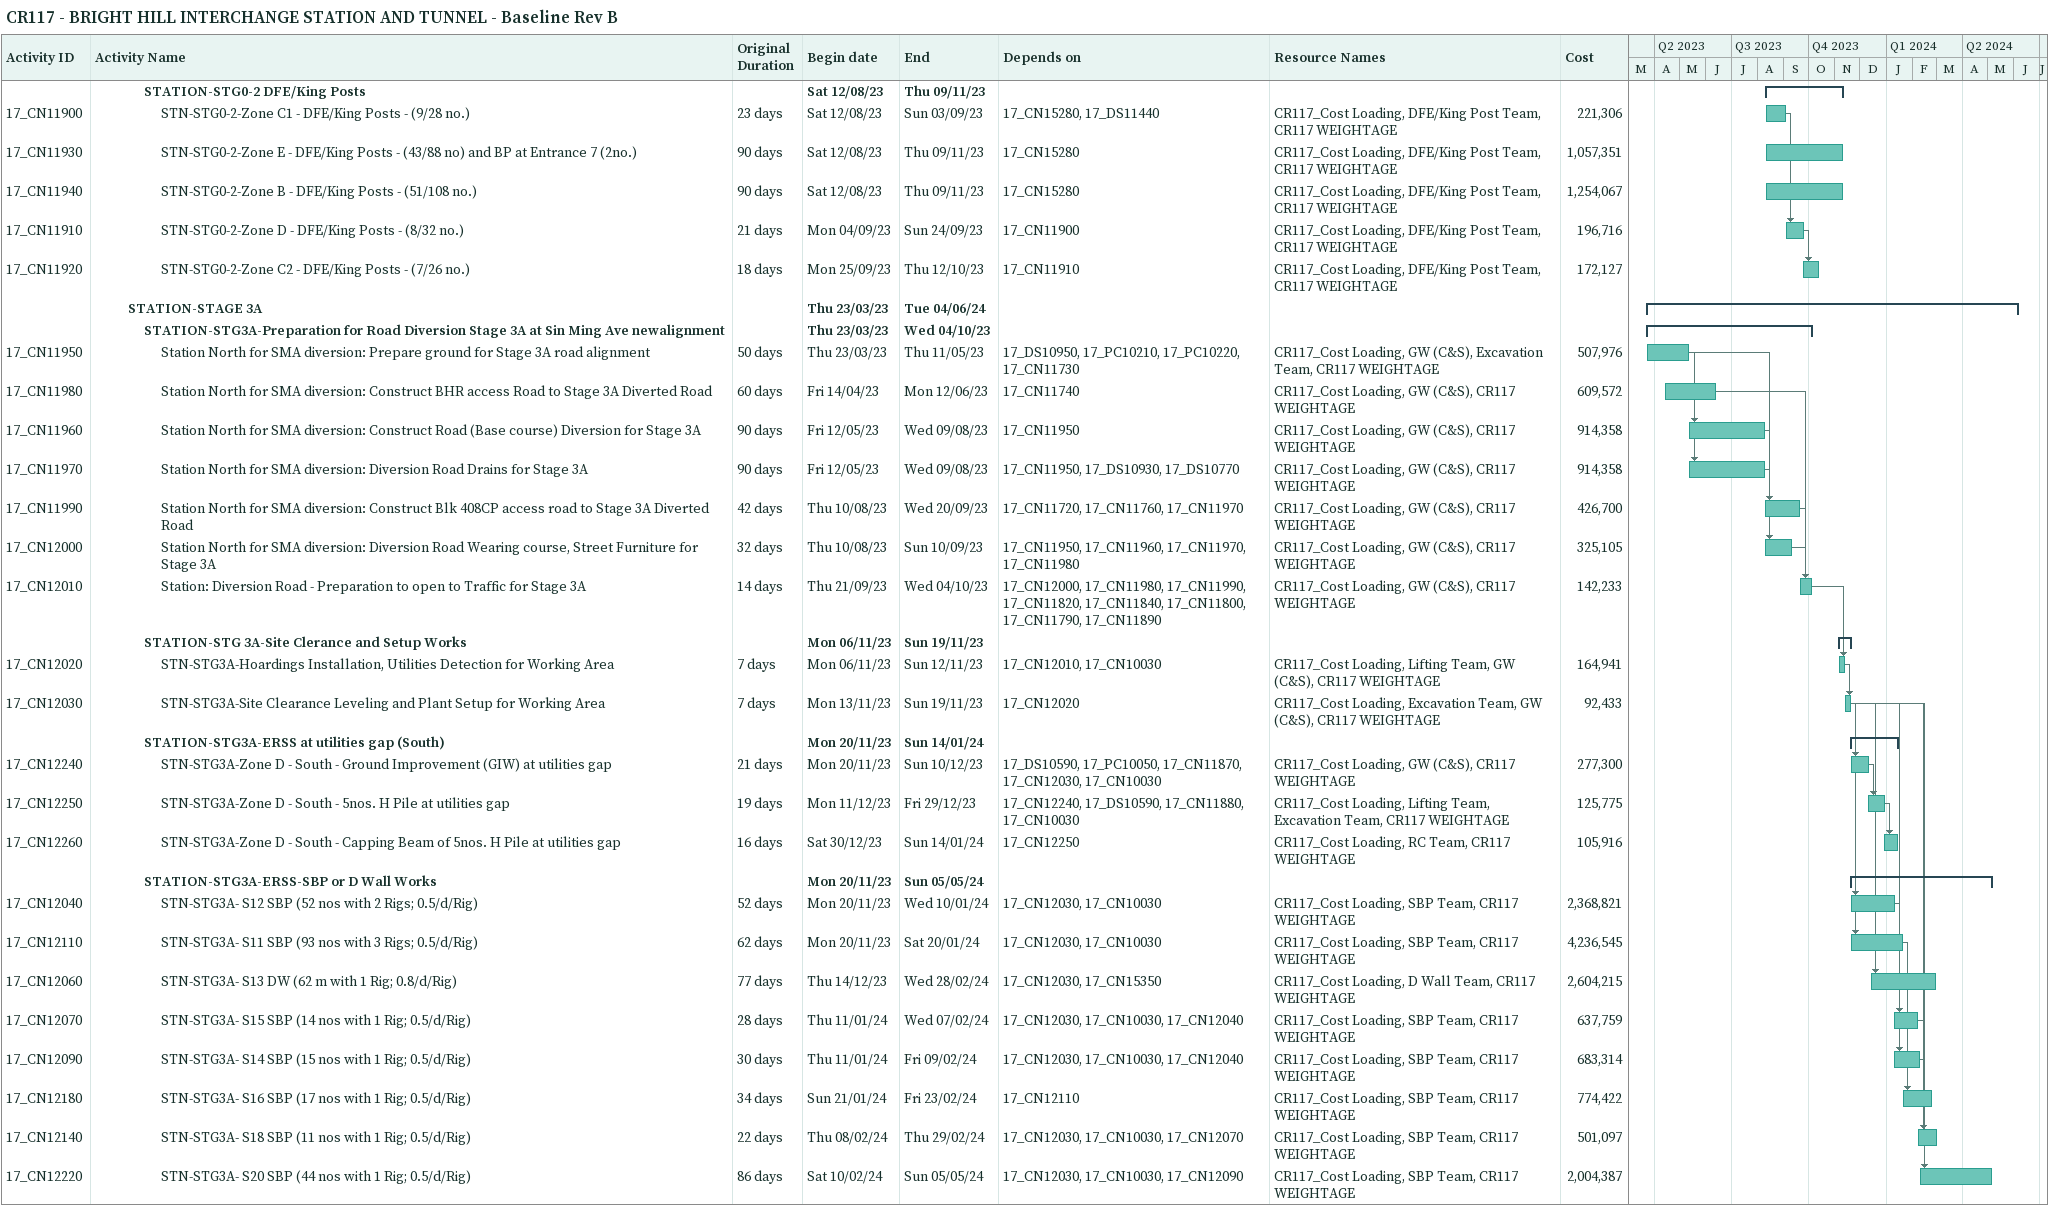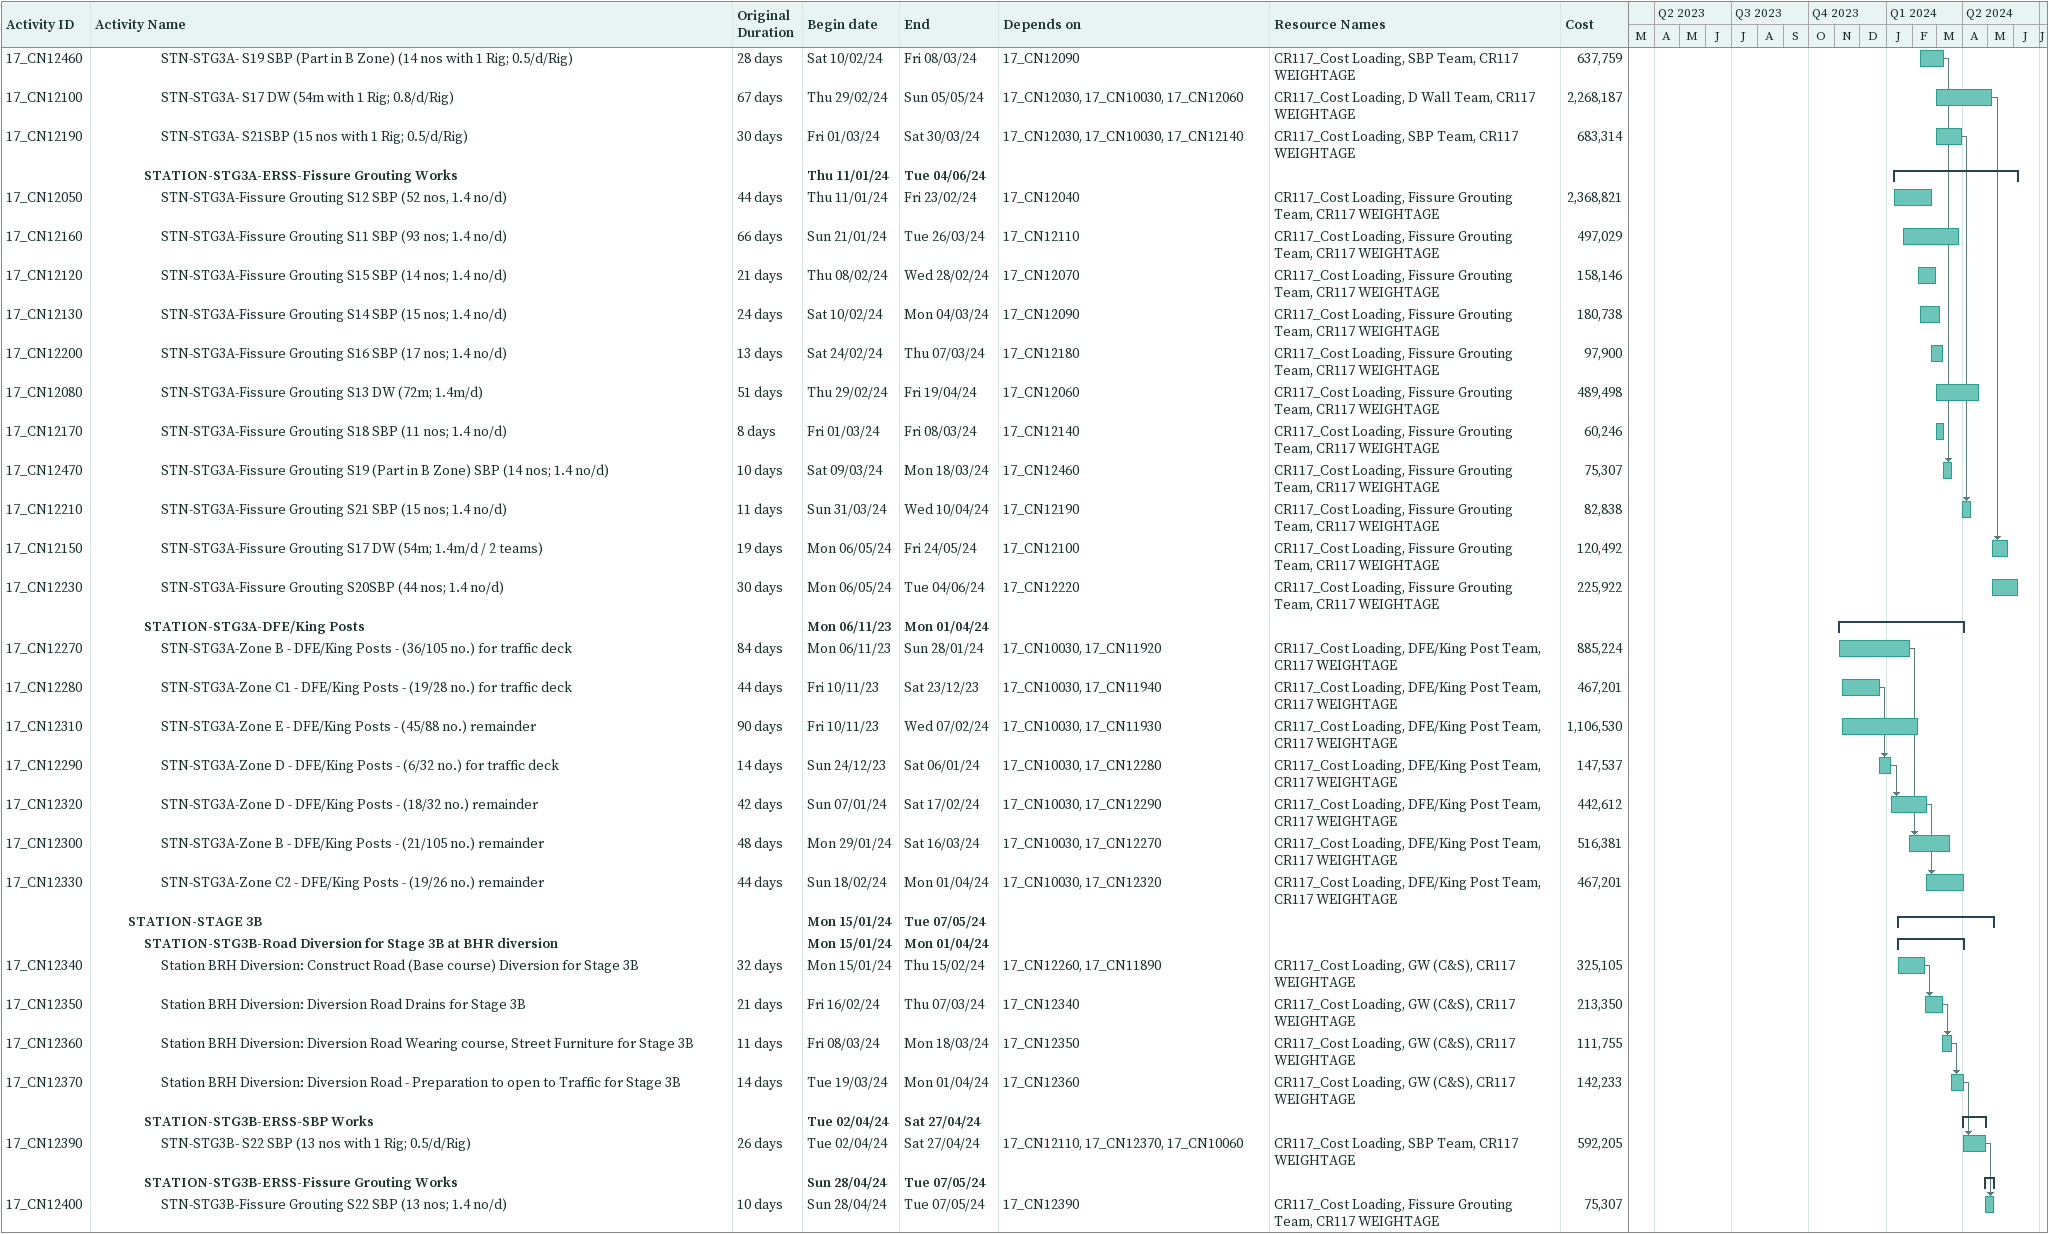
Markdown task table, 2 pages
CR117 - BRIGHT HILL INTERCHANGE STATION AND TUNNEL - Baseline Rev B

| ID | Level | Task | Original duration | Start | Finish | Predecessors | Resources | Cost |
|---|---|---|---|---|---|---|---|---|
|  | 4 | **STATION-STG0-2 DFE/King Posts** |  | 2023-08-12 | 2023-11-09 |  |  |  |
| 17_CN11900 | 5 | STN-STG0-2-Zone C1 - DFE/King Posts - (9/28 no.) | 23d | 2023-08-12 | 2023-09-03 | 17_CN15280, 17_DS11440 | CR117_Cost Loading, DFE/King Post Team, CR117 WEIGHTAGE | 221306 |
| 17_CN11930 | 5 | STN-STG0-2-Zone E - DFE/King Posts - (43/88 no) and BP at Entrance 7 (2no.) | 90d | 2023-08-12 | 2023-11-09 | 17_CN15280 | CR117_Cost Loading, DFE/King Post Team, CR117 WEIGHTAGE | 1057351 |
| 17_CN11940 | 5 | STN-STG0-2-Zone B - DFE/King Posts - (51/108 no.) | 90d | 2023-08-12 | 2023-11-09 | 17_CN15280 | CR117_Cost Loading, DFE/King Post Team, CR117 WEIGHTAGE | 1254067 |
| 17_CN11910 | 5 | STN-STG0-2-Zone D - DFE/King Posts - (8/32 no.) | 21d | 2023-09-04 | 2023-09-24 | 17_CN11900 | CR117_Cost Loading, DFE/King Post Team, CR117 WEIGHTAGE | 196716 |
| 17_CN11920 | 5 | STN-STG0-2-Zone C2 - DFE/King Posts - (7/26 no.) | 18d | 2023-09-25 | 2023-10-12 | 17_CN11910 | CR117_Cost Loading, DFE/King Post Team, CR117 WEIGHTAGE | 172127 |
|  | 3 | **STATION-STAGE 3A** |  | 2023-03-23 | 2024-06-04 |  |  |  |
|  | 4 | **STATION-STG3A-Preparation for Road Diversion Stage 3A at Sin Ming Ave newalignment** |  | 2023-03-23 | 2023-10-04 |  |  |  |
| 17_CN11950 | 5 | Station North for SMA diversion: Prepare ground for Stage 3A road alignment | 50d | 2023-03-23 | 2023-05-11 | 17_DS10950, 17_PC10210, 17_PC10220, 17_CN11730 | CR117_Cost Loading, GW (C&S), Excavation Team, CR117 WEIGHTAGE | 507976 |
| 17_CN11980 | 5 | Station North for SMA diversion: Construct BHR access Road to Stage 3A Diverted Road | 60d | 2023-04-14 | 2023-06-12 | 17_CN11740 | CR117_Cost Loading, GW (C&S), CR117 WEIGHTAGE | 609572 |
| 17_CN11960 | 5 | Station North for SMA diversion: Construct Road (Base course) Diversion for Stage 3A | 90d | 2023-05-12 | 2023-08-09 | 17_CN11950 | CR117_Cost Loading, GW (C&S), CR117 WEIGHTAGE | 914358 |
| 17_CN11970 | 5 | Station North for SMA diversion: Diversion Road Drains for Stage 3A | 90d | 2023-05-12 | 2023-08-09 | 17_CN11950, 17_DS10930, 17_DS10770 | CR117_Cost Loading, GW (C&S), CR117 WEIGHTAGE | 914358 |
| 17_CN11990 | 5 | Station North for SMA diversion: Construct Blk 408CP access road to Stage 3A Diverted Road | 42d | 2023-08-10 | 2023-09-20 | 17_CN11720, 17_CN11760, 17_CN11970 | CR117_Cost Loading, GW (C&S), CR117 WEIGHTAGE | 426700 |
| 17_CN12000 | 5 | Station North for SMA diversion: Diversion Road Wearing course, Street Furniture for Stage 3A | 32d | 2023-08-10 | 2023-09-10 | 17_CN11950, 17_CN11960, 17_CN11970, 17_CN11980 | CR117_Cost Loading, GW (C&S), CR117 WEIGHTAGE | 325105 |
| 17_CN12010 | 5 | Station: Diversion Road - Preparation to open to Traffic for Stage 3A | 14d | 2023-09-21 | 2023-10-04 | 17_CN12000, 17_CN11980, 17_CN11990, 17_CN11820, 17_CN11840, 17_CN11800, 17_CN11790, 17_CN11890 | CR117_Cost Loading, GW (C&S), CR117 WEIGHTAGE | 142233 |
|  | 4 | **STATION-STG 3A-Site Clerance and Setup Works** |  | 2023-11-06 | 2023-11-19 |  |  |  |
| 17_CN12020 | 5 | STN-STG3A-Hoardings Installation, Utilities Detection for Working Area | 7d | 2023-11-06 | 2023-11-12 | 17_CN12010, 17_CN10030 | CR117_Cost Loading, Lifting Team, GW (C&S), CR117 WEIGHTAGE | 164941 |
| 17_CN12030 | 5 | STN-STG3A-Site Clearance Leveling and Plant Setup for Working Area | 7d | 2023-11-13 | 2023-11-19 | 17_CN12020 | CR117_Cost Loading, Excavation Team, GW (C&S), CR117 WEIGHTAGE | 92433 |
|  | 4 | **STATION-STG3A-ERSS at utilities gap (South)** |  | 2023-11-20 | 2024-01-14 |  |  |  |
| 17_CN12240 | 5 | STN-STG3A-Zone D - South - Ground Improvement (GIW) at utilities gap | 21d | 2023-11-20 | 2023-12-10 | 17_DS10590, 17_PC10050, 17_CN11870, 17_CN12030, 17_CN10030 | CR117_Cost Loading, GW (C&S), CR117 WEIGHTAGE | 277300 |
| 17_CN12250 | 5 | STN-STG3A-Zone D - South - 5nos. H Pile at utilities gap | 19d | 2023-12-11 | 2023-12-29 | 17_CN12240, 17_DS10590, 17_CN11880, 17_CN10030 | CR117_Cost Loading, Lifting Team, Excavation Team, CR117 WEIGHTAGE | 125775 |
| 17_CN12260 | 5 | STN-STG3A-Zone D - South - Capping Beam of 5nos. H Pile at utilities gap | 16d | 2023-12-30 | 2024-01-14 | 17_CN12250 | CR117_Cost Loading, RC Team, CR117 WEIGHTAGE | 105916 |
|  | 4 | **STATION-STG3A-ERSS-SBP or D Wall Works** |  | 2023-11-20 | 2024-05-05 |  |  |  |
| 17_CN12040 | 5 | STN-STG3A- S12 SBP (52 nos with 2 Rigs; 0.5/d/Rig) | 52d | 2023-11-20 | 2024-01-10 | 17_CN12030, 17_CN10030 | CR117_Cost Loading, SBP Team, CR117 WEIGHTAGE | 2368821 |
| 17_CN12110 | 5 | STN-STG3A- S11 SBP (93 nos with 3 Rigs; 0.5/d/Rig) | 62d | 2023-11-20 | 2024-01-20 | 17_CN12030, 17_CN10030 | CR117_Cost Loading, SBP Team, CR117 WEIGHTAGE | 4236545 |
| 17_CN12060 | 5 | STN-STG3A- S13 DW (62 m with 1 Rig; 0.8/d/Rig) | 77d | 2023-12-14 | 2024-02-28 | 17_CN12030, 17_CN15350 | CR117_Cost Loading, D Wall Team, CR117 WEIGHTAGE | 2604215 |
| 17_CN12070 | 5 | STN-STG3A- S15 SBP (14 nos with 1 Rig; 0.5/d/Rig) | 28d | 2024-01-11 | 2024-02-07 | 17_CN12030, 17_CN10030, 17_CN12040 | CR117_Cost Loading, SBP Team, CR117 WEIGHTAGE | 637759 |
| 17_CN12090 | 5 | STN-STG3A- S14 SBP (15 nos with 1 Rig; 0.5/d/Rig) | 30d | 2024-01-11 | 2024-02-09 | 17_CN12030, 17_CN10030, 17_CN12040 | CR117_Cost Loading, SBP Team, CR117 WEIGHTAGE | 683314 |
| 17_CN12180 | 5 | STN-STG3A- S16 SBP (17 nos with 1 Rig; 0.5/d/Rig) | 34d | 2024-01-21 | 2024-02-23 | 17_CN12110 | CR117_Cost Loading, SBP Team, CR117 WEIGHTAGE | 774422 |
| 17_CN12140 | 5 | STN-STG3A- S18 SBP (11 nos with 1 Rig; 0.5/d/Rig) | 22d | 2024-02-08 | 2024-02-29 | 17_CN12030, 17_CN10030, 17_CN12070 | CR117_Cost Loading, SBP Team, CR117 WEIGHTAGE | 501097 |
| 17_CN12220 | 5 | STN-STG3A- S20 SBP (44 nos with 1 Rig; 0.5/d/Rig) | 86d | 2024-02-10 | 2024-05-05 | 17_CN12030, 17_CN10030, 17_CN12090 | CR117_Cost Loading, SBP Team, CR117 WEIGHTAGE | 2004387 |
| 17_CN12460 | 5 | STN-STG3A- S19 SBP (Part in B Zone) (14 nos with 1 Rig; 0.5/d/Rig) | 28d | 2024-02-10 | 2024-03-08 | 17_CN12090 | CR117_Cost Loading, SBP Team, CR117 WEIGHTAGE | 637759 |
| 17_CN12100 | 5 | STN-STG3A- S17 DW (54m with 1 Rig; 0.8/d/Rig) | 67d | 2024-02-29 | 2024-05-05 | 17_CN12030, 17_CN10030, 17_CN12060 | CR117_Cost Loading, D Wall Team, CR117 WEIGHTAGE | 2268187 |
| 17_CN12190 | 5 | STN-STG3A- S21SBP (15 nos with 1 Rig; 0.5/d/Rig) | 30d | 2024-03-01 | 2024-03-30 | 17_CN12030, 17_CN10030, 17_CN12140 | CR117_Cost Loading, SBP Team, CR117 WEIGHTAGE | 683314 |
|  | 4 | **STATION-STG3A-ERSS-Fissure Grouting Works** |  | 2024-01-11 | 2024-06-04 |  |  |  |
| 17_CN12050 | 5 | STN-STG3A-Fissure Grouting S12 SBP (52 nos, 1.4 no/d) | 44d | 2024-01-11 | 2024-02-23 | 17_CN12040 | CR117_Cost Loading, Fissure Grouting Team, CR117 WEIGHTAGE | 2368821 |
| 17_CN12160 | 5 | STN-STG3A-Fissure Grouting S11 SBP (93 nos; 1.4 no/d) | 66d | 2024-01-21 | 2024-03-26 | 17_CN12110 | CR117_Cost Loading, Fissure Grouting Team, CR117 WEIGHTAGE | 497029 |
| 17_CN12120 | 5 | STN-STG3A-Fissure Grouting S15 SBP (14 nos; 1.4 no/d) | 21d | 2024-02-08 | 2024-02-28 | 17_CN12070 | CR117_Cost Loading, Fissure Grouting Team, CR117 WEIGHTAGE | 158146 |
| 17_CN12130 | 5 | STN-STG3A-Fissure Grouting S14 SBP (15 nos; 1.4 no/d) | 24d | 2024-02-10 | 2024-03-04 | 17_CN12090 | CR117_Cost Loading, Fissure Grouting Team, CR117 WEIGHTAGE | 180738 |
| 17_CN12200 | 5 | STN-STG3A-Fissure Grouting S16 SBP (17 nos; 1.4 no/d) | 13d | 2024-02-24 | 2024-03-07 | 17_CN12180 | CR117_Cost Loading, Fissure Grouting Team, CR117 WEIGHTAGE | 97900 |
| 17_CN12080 | 5 | STN-STG3A-Fissure Grouting S13 DW (72m; 1.4m/d) | 51d | 2024-02-29 | 2024-04-19 | 17_CN12060 | CR117_Cost Loading, Fissure Grouting Team, CR117 WEIGHTAGE | 489498 |
| 17_CN12170 | 5 | STN-STG3A-Fissure Grouting S18 SBP (11 nos; 1.4 no/d) | 8d | 2024-03-01 | 2024-03-08 | 17_CN12140 | CR117_Cost Loading, Fissure Grouting Team, CR117 WEIGHTAGE | 60246 |
| 17_CN12470 | 5 | STN-STG3A-Fissure Grouting S19 (Part in B Zone) SBP (14 nos; 1.4 no/d) | 10d | 2024-03-09 | 2024-03-18 | 17_CN12460 | CR117_Cost Loading, Fissure Grouting Team, CR117 WEIGHTAGE | 75307 |
| 17_CN12210 | 5 | STN-STG3A-Fissure Grouting S21 SBP (15 nos; 1.4 no/d) | 11d | 2024-03-31 | 2024-04-10 | 17_CN12190 | CR117_Cost Loading, Fissure Grouting Team, CR117 WEIGHTAGE | 82838 |
| 17_CN12150 | 5 | STN-STG3A-Fissure Grouting S17 DW (54m; 1.4m/d / 2 teams) | 19d | 2024-05-06 | 2024-05-24 | 17_CN12100 | CR117_Cost Loading, Fissure Grouting Team, CR117 WEIGHTAGE | 120492 |
| 17_CN12230 | 5 | STN-STG3A-Fissure Grouting S20SBP (44 nos; 1.4 no/d) | 30d | 2024-05-06 | 2024-06-04 | 17_CN12220 | CR117_Cost Loading, Fissure Grouting Team, CR117 WEIGHTAGE | 225922 |
|  | 4 | **STATION-STG3A-DFE/King Posts** |  | 2023-11-06 | 2024-04-01 |  |  |  |
| 17_CN12270 | 5 | STN-STG3A-Zone B - DFE/King Posts - (36/105 no.) for traffic deck | 84d | 2023-11-06 | 2024-01-28 | 17_CN10030, 17_CN11920 | CR117_Cost Loading, DFE/King Post Team, CR117 WEIGHTAGE | 885224 |
| 17_CN12280 | 5 | STN-STG3A-Zone C1 - DFE/King Posts - (19/28 no.) for traffic deck | 44d | 2023-11-10 | 2023-12-23 | 17_CN10030, 17_CN11940 | CR117_Cost Loading, DFE/King Post Team, CR117 WEIGHTAGE | 467201 |
| 17_CN12310 | 5 | STN-STG3A-Zone E - DFE/King Posts - (45/88 no.) remainder | 90d | 2023-11-10 | 2024-02-07 | 17_CN10030, 17_CN11930 | CR117_Cost Loading, DFE/King Post Team, CR117 WEIGHTAGE | 1106530 |
| 17_CN12290 | 5 | STN-STG3A-Zone D - DFE/King Posts - (6/32 no.) for traffic deck | 14d | 2023-12-24 | 2024-01-06 | 17_CN10030, 17_CN12280 | CR117_Cost Loading, DFE/King Post Team, CR117 WEIGHTAGE | 147537 |
| 17_CN12320 | 5 | STN-STG3A-Zone D - DFE/King Posts - (18/32 no.) remainder | 42d | 2024-01-07 | 2024-02-17 | 17_CN10030, 17_CN12290 | CR117_Cost Loading, DFE/King Post Team, CR117 WEIGHTAGE | 442612 |
| 17_CN12300 | 5 | STN-STG3A-Zone B - DFE/King Posts - (21/105 no.) remainder | 48d | 2024-01-29 | 2024-03-16 | 17_CN10030, 17_CN12270 | CR117_Cost Loading, DFE/King Post Team, CR117 WEIGHTAGE | 516381 |
| 17_CN12330 | 5 | STN-STG3A-Zone C2 - DFE/King Posts - (19/26 no.) remainder | 44d | 2024-02-18 | 2024-04-01 | 17_CN10030, 17_CN12320 | CR117_Cost Loading, DFE/King Post Team, CR117 WEIGHTAGE | 467201 |
|  | 3 | **STATION-STAGE 3B** |  | 2024-01-15 | 2024-05-07 |  |  |  |
|  | 4 | **STATION-STG3B-Road Diversion for Stage 3B at BHR diversion** |  | 2024-01-15 | 2024-04-01 |  |  |  |
| 17_CN12340 | 5 | Station BRH Diversion: Construct Road (Base course) Diversion for Stage 3B | 32d | 2024-01-15 | 2024-02-15 | 17_CN12260, 17_CN11890 | CR117_Cost Loading, GW (C&S), CR117 WEIGHTAGE | 325105 |
| 17_CN12350 | 5 | Station BRH Diversion: Diversion Road Drains for Stage 3B | 21d | 2024-02-16 | 2024-03-07 | 17_CN12340 | CR117_Cost Loading, GW (C&S), CR117 WEIGHTAGE | 213350 |
| 17_CN12360 | 5 | Station BRH Diversion: Diversion Road Wearing course, Street Furniture for Stage 3B | 11d | 2024-03-08 | 2024-03-18 | 17_CN12350 | CR117_Cost Loading, GW (C&S), CR117 WEIGHTAGE | 111755 |
| 17_CN12370 | 5 | Station BRH Diversion: Diversion Road - Preparation to open to Traffic for Stage 3B | 14d | 2024-03-19 | 2024-04-01 | 17_CN12360 | CR117_Cost Loading, GW (C&S), CR117 WEIGHTAGE | 142233 |
|  | 4 | **STATION-STG3B-ERSS-SBP Works** |  | 2024-04-02 | 2024-04-27 |  |  |  |
| 17_CN12390 | 5 | STN-STG3B- S22 SBP (13 nos with 1 Rig; 0.5/d/Rig) | 26d | 2024-04-02 | 2024-04-27 | 17_CN12110, 17_CN12370, 17_CN10060 | CR117_Cost Loading, SBP Team, CR117 WEIGHTAGE | 592205 |
|  | 4 | **STATION-STG3B-ERSS-Fissure Grouting Works** |  | 2024-04-28 | 2024-05-07 |  |  |  |
| 17_CN12400 | 5 | STN-STG3B-Fissure Grouting S22 SBP (13 nos; 1.4 no/d) | 10d | 2024-04-28 | 2024-05-07 | 17_CN12390 | CR117_Cost Loading, Fissure Grouting Team, CR117 WEIGHTAGE | 75307 |
